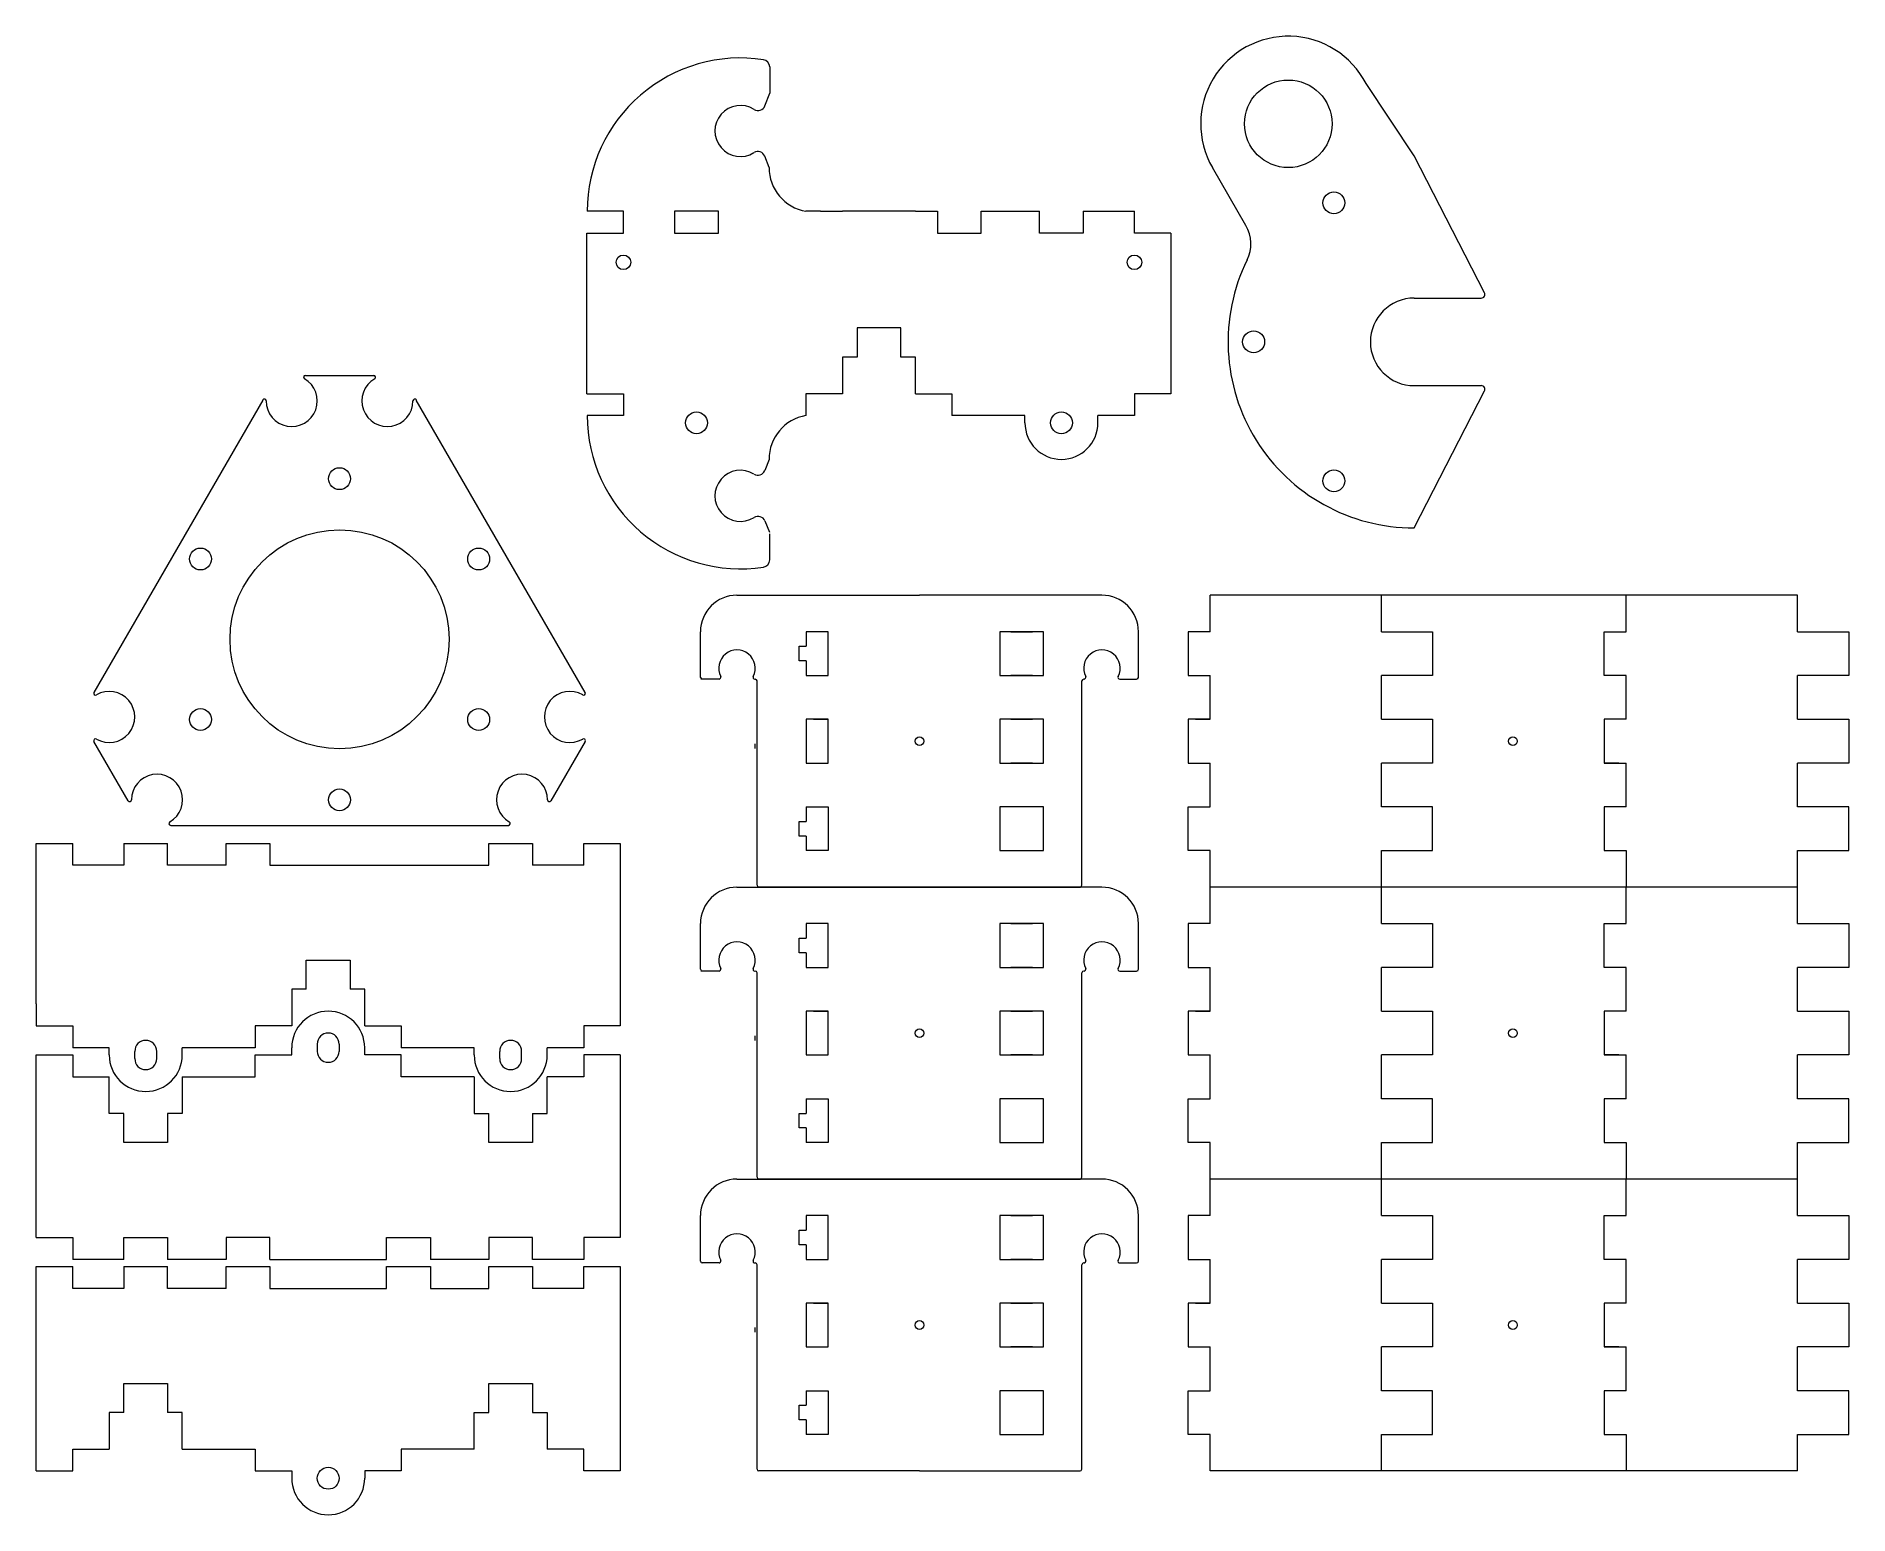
# Model space of a CAD drawing. Header units: millimetres. Extents: x 1 to 249, y 1 to 204.
import ezdxf

# ---------------------------------------------------------------- set-up
doc = ezdxf.new("R2010")
doc.units = ezdxf.units.MM
doc.layers.get('0').update_dxf_attribs({"linetype": 'CONTINUOUS', "lineweight": 0, "true_color": 0xffffff})

msp = doc.modelspace()

# ---------------------------------------------------------------- linework, layer by layer
for p, q in [((101.48, 199.39), (101.48, 195.81)), ((189.78, 187.22), (183.19, 197.11)), ((100.81, 194.04), (101.48, 195.81)), ((101.4, 185.62), (100.8, 187.16)), ((199.41, 168.45), (189.78, 187.22)), ((166.73, 177.65), (162.14, 185.6)), ((81.45, 179.62), (76.48, 179.62)), ((81.45, 176.62), (81.45, 179.62)), ((94.45, 179.62), (88.45, 179.62)), ((88.45, 179.62), (88.45, 176.62)), ((94.45, 176.62), (94.45, 179.62)), ((108.45, 179.62), (106.45, 179.62)), ((108.45, 179.62), (111.45, 179.62)), ((121.45, 179.62), (111.45, 179.62)), ((121.45, 179.62), (124.45, 179.62)), ((124.45, 179.62), (124.45, 176.62)), ((130.45, 176.62), (130.45, 179.62)), ((130.45, 179.62), (138.45, 179.62)), ((138.45, 176.62), (138.45, 179.62)), ((144.45, 179.62), (144.45, 176.62)), ((144.45, 179.62), (151.45, 179.62)), ((151.45, 176.62), (151.45, 179.62)), ((76.45, 154.62), (76.45, 176.62)), ((76.45, 176.62), (81.45, 176.62)), ((88.45, 176.62), (94.45, 176.62)), ((124.45, 176.62), (130.45, 176.62)), ((144.45, 176.62), (138.45, 176.62)), ((156.45, 176.62), (151.45, 176.62)), ((156.45, 176.62), (156.45, 154.62)), ((189.78, 167.72), (198.97, 167.72)), ((119.45, 163.62), (113.45, 163.62)), ((113.45, 163.62), (113.45, 159.62)), ((119.45, 159.62), (119.45, 163.62)), ((111.45, 159.62), (111.45, 154.62)), ((113.45, 159.62), (111.45, 159.62)), ((121.45, 159.62), (119.45, 159.62)), ((121.45, 154.62), (121.45, 159.62)), ((37.87, 157.12), (47.23, 157.12)), ((76.45, 154.62), (81.45, 154.62)), ((81.45, 154.62), (81.45, 151.62)), ((111.45, 154.62), (106.45, 154.62)), ((106.45, 154.62), (106.45, 151.62)), ((121.45, 154.62), (126.45, 154.62)), ((126.45, 154.62), (126.45, 151.62)), ((156.45, 154.62), (151.45, 154.62)), ((151.45, 154.62), (151.45, 151.62)), ((189.78, 155.72), (198.97, 155.72)), ((189.78, 136.22), (199.41, 154.99)), ((32.03, 153.75), (8.9, 113.69)), ((76.2, 113.69), (53.07, 153.75)), ((81.45, 151.62), (76.48, 151.62)), ((136.45, 151.62), (126.45, 151.62)), ((136.45, 150.62), (136.45, 151.62)), ((146.45, 150.62), (146.45, 151.62)), ((151.45, 151.62), (146.45, 151.62)), ((101.4, 145.62), (100.8, 144.07)), ((100.81, 137.19), (101.45, 135.62)), ((101.48, 131.84), (101.48, 135.42)), ((97, 127), (102, 127)), ((102, 127), (122, 127)), ((142, 127), (122, 127)), ((147, 127), (142, 127)), ((242.31, 127), (161.81, 127)), ((161.81, 122), (161.81, 127)), ((185.31, 122), (185.31, 127)), ((218.81, 122), (218.81, 127)), ((242.31, 122), (242.31, 127)), ((92, 115.75), (92, 122)), ((106.5, 122), (106.5, 120)), ((109.5, 122), (106.5, 122)), ((109.5, 116), (109.5, 122)), ((139, 122), (133, 122)), ((133, 122), (133, 116)), ((134.5, 122), (137.5, 122)), ((139, 116), (139, 122)), ((152, 115.75), (152, 122)), ((161.81, 122), (158.81, 122)), ((158.81, 122), (158.81, 116)), ((185.31, 122), (192.31, 122)), ((192.31, 122), (192.31, 116)), ((215.81, 122), (218.81, 122)), ((215.81, 116), (215.81, 122)), ((242.31, 122), (249.31, 122)), ((249.31, 122), (249.31, 116)), ((105.5, 120), (106.5, 120)), ((105.5, 118), (105.5, 120)), ((106.5, 118), (105.5, 118)), ((106.5, 118), (106.5, 116)), ((92, 115.5), (92, 115.5)), ((94.55, 115.5), (92.25, 115.5)), ((99.45, 115.5), (99.5, 115.5)), ((99.75, 87.25), (99.75, 115.25)), ((106.5, 116), (109.5, 116)), ((133, 116), (139, 116)), ((137.5, 116), (134.5, 116)), ((144.25, 87.25), (144.25, 115.25)), ((144.55, 115.5), (144.5, 115.5)), ((149.45, 115.5), (151.75, 115.5)), ((152, 115.5), (152, 115.5)), ((158.81, 116), (161.81, 116)), ((161.81, 110), (161.81, 116)), ((192.31, 116), (185.31, 116)), ((185.31, 110), (185.31, 116)), ((218.81, 116), (215.81, 116)), ((218.81, 110), (218.81, 116)), ((242.31, 110), (242.31, 116)), ((249.31, 116), (242.31, 116)), ((109.5, 110), (106.5, 110)), ((106.5, 110), (106.5, 104)), ((107.5, 110), (109.5, 110)), ((109.5, 104), (109.5, 110)), ((139, 110), (133, 110)), ((133, 110), (133, 104)), ((134.5, 110), (137.5, 110)), ((136.5, 110), (134.5, 110)), ((139, 104), (139, 110)), ((161.81, 110), (158.81, 110)), ((158.81, 110), (158.81, 104)), ((159.81, 110), (161.81, 110)), ((185.31, 110), (192.31, 110)), ((192.31, 110), (192.31, 104)), ((218.81, 110), (215.81, 110)), ((215.81, 110), (215.81, 104)), ((242.31, 110), (249.31, 110)), ((249.31, 110), (249.31, 104)), ((13.59, 98.84), (8.9, 106.95)), ((76.2, 106.95), (71.52, 98.84)), ((99.5, 106), (99.5, 106.64)), ((106.5, 104), (109.5, 104)), ((133, 104), (139, 104)), ((137.5, 104), (134.5, 104)), ((158.81, 104), (161.81, 104)), ((161.81, 98), (161.81, 104)), ((185.31, 98), (185.31, 104)), ((192.31, 104), (185.31, 104)), ((217.81, 104), (215.81, 104)), ((215.81, 104), (218.81, 104)), ((218.81, 98), (218.81, 104)), ((242.31, 98), (242.31, 104)), ((249.31, 104), (242.31, 104)), ((106.5, 98), (106.5, 96)), ((106.5, 98), (109.5, 98)), ((109.5, 98), (109.5, 92)), ((139, 98), (133, 98)), ((133, 98), (133, 92)), ((139, 92), (139, 98)), ((158.81, 92), (158.81, 98)), ((158.81, 98), (161.81, 98)), ((192.31, 98), (185.31, 98)), ((192.31, 92), (192.31, 98)), ((218.81, 98), (215.81, 98)), ((215.81, 98), (215.81, 92)), ((249.31, 98), (242.31, 98)), ((249.31, 92), (249.31, 98)), ((19.42, 95.47), (65.68, 95.47)), ((105.5, 94), (105.5, 96)), ((105.5, 96), (106.5, 96)), ((1, 71), (1, 93)), ((1, 93), (6, 93)), ((6, 90), (6, 93)), ((13, 93), (13, 90)), ((13, 93), (19, 93)), ((19, 90), (19, 93)), ((27, 90), (27, 93)), ((27, 93), (33, 93)), ((33, 93), (33, 90)), ((63, 90), (63, 93)), ((63, 93), (69, 93)), ((69, 93), (69, 90)), ((76, 90), (76, 93)), ((76, 93), (81, 93)), ((81, 93), (81, 71)), ((106.5, 94), (105.5, 94)), ((106.5, 94), (106.5, 92)), ((109.5, 92), (106.5, 92)), ((133, 92), (139, 92)), ((161.81, 92), (158.81, 92)), ((161.81, 87), (161.81, 92)), ((185.31, 92), (192.31, 92)), ((185.31, 87), (185.31, 92)), ((215.81, 92), (218.81, 92)), ((218.81, 92), (218.81, 87)), ((242.31, 92), (249.31, 92)), ((242.31, 87), (242.31, 92)), ((13, 90), (6, 90)), ((27, 90), (19, 90)), ((33, 90), (63, 90)), ((76, 90), (69, 90)), ((97, 87), (102, 87)), ((122, 87), (100, 87)), ((102, 87), (122, 87)), ((142, 87), (122, 87)), ((122, 87), (144, 87)), ((147, 87), (142, 87)), ((161.81, 82), (161.81, 87)), ((242.31, 87), (161.81, 87)), ((242.31, 87), (161.81, 87)), ((185.31, 82), (185.31, 87)), ((218.81, 82), (218.81, 87)), ((242.31, 82), (242.31, 87)), ((92, 75.75), (92, 82)), ((106.5, 82), (106.5, 80)), ((109.5, 82), (106.5, 82)), ((109.5, 76), (109.5, 82)), ((139, 82), (133, 82)), ((133, 82), (133, 76)), ((134.5, 82), (137.5, 82)), ((139, 76), (139, 82)), ((152, 75.75), (152, 82)), ((161.81, 82), (158.81, 82)), ((158.81, 82), (158.81, 76)), ((185.31, 82), (192.31, 82)), ((192.31, 82), (192.31, 76)), ((215.81, 82), (218.81, 82)), ((215.81, 76), (215.81, 82)), ((242.31, 82), (249.31, 82)), ((249.31, 82), (249.31, 76)), ((105.5, 80), (106.5, 80)), ((105.5, 78), (105.5, 80)), ((38, 73), (38, 77)), ((38, 77), (44, 77)), ((44, 77), (44, 73)), ((81, 78), (81, 75)), ((106.5, 78), (105.5, 78)), ((106.5, 78), (106.5, 76)), ((92, 75.5), (92, 75.5)), ((94.55, 75.5), (92.25, 75.5)), ((99.45, 75.5), (99.5, 75.5)), ((99.75, 47.25), (99.75, 75.25)), ((106.5, 76), (109.5, 76)), ((133, 76), (139, 76)), ((137.5, 76), (134.5, 76)), ((144.25, 47.25), (144.25, 75.25)), ((144.55, 75.5), (144.5, 75.5)), ((149.45, 75.5), (151.75, 75.5)), ((152, 75.5), (152, 75.5)), ((158.81, 76), (161.81, 76)), ((161.81, 70), (161.81, 76)), ((185.31, 70), (185.31, 76)), ((192.31, 76), (185.31, 76)), ((218.81, 76), (215.81, 76)), ((218.81, 70), (218.81, 76)), ((242.31, 70), (242.31, 76)), ((249.31, 76), (242.31, 76)), ((38, 73), (36, 73)), ((36, 73), (36, 68)), ((46, 73), (44, 73)), ((46, 68), (46, 73)), ((1, 71), (1, 68)), ((81, 71), (81, 68)), ((109.5, 70), (106.5, 70)), ((106.5, 70), (106.5, 64)), ((107.5, 70), (109.5, 70)), ((109.5, 64), (109.5, 70)), ((139, 70), (133, 70)), ((133, 70), (133, 64)), ((134.5, 70), (137.5, 70)), ((136.5, 70), (134.5, 70)), ((139, 64), (139, 70)), ((161.81, 70), (158.81, 70)), ((158.81, 70), (158.81, 64)), ((159.81, 70), (161.81, 70)), ((185.31, 70), (192.31, 70)), ((192.31, 70), (192.31, 64)), ((218.81, 70), (215.81, 70)), ((215.81, 70), (215.81, 64)), ((242.31, 70), (249.31, 70)), ((249.31, 70), (249.31, 64)), ((1, 68), (6, 68)), ((6, 68), (6, 65)), ((36, 68), (31, 68)), ((31, 68), (31, 65)), ((46, 68), (51, 68)), ((51, 68), (51, 65)), ((81, 68), (76, 68)), ((76, 68), (76, 65)), ((11, 65), (6, 65)), ((11, 64), (11, 65)), ((21, 64), (21, 65)), ((31, 65), (21, 65)), ((36, 64), (36, 65)), ((39.5, 65.5), (39.5, 64.5)), ((42.5, 65.5), (42.5, 64.5)), ((46, 64), (46, 65)), ((61, 65), (51, 65)), ((61, 64), (61, 65)), ((76, 65), (71, 65)), ((71, 64), (71, 65)), ((99.5, 66), (99.5, 66.64)), ((1, 39), (1, 64)), ((1, 64), (6, 64)), ((6, 64), (6, 61)), ((14.5, 63.5), (14.5, 64.5)), ((17.5, 63.5), (17.5, 64.5)), ((31, 61), (31, 64)), ((31, 64), (36, 64)), ((51, 64), (46, 64)), ((51, 61), (51, 64)), ((51, 64), (51, 64)), ((64.5, 63.5), (64.5, 64.5)), ((67.5, 63.5), (67.5, 64.5)), ((81, 64), (76, 64)), ((76, 64), (76, 61)), ((81, 64), (81, 39)), ((106.5, 64), (109.5, 64)), ((133, 64), (139, 64)), ((137.5, 64), (134.5, 64)), ((158.81, 64), (161.81, 64)), ((161.81, 58), (161.81, 64)), ((185.31, 58), (185.31, 64)), ((192.31, 64), (185.31, 64)), ((217.81, 64), (215.81, 64)), ((215.81, 64), (218.81, 64)), ((218.81, 58), (218.81, 64)), ((242.31, 58), (242.31, 64)), ((249.31, 64), (242.31, 64)), ((6, 61), (11, 61)), ((11, 56), (11, 61)), ((21, 61), (21, 56)), ((21, 61), (31, 61)), ((61, 61), (51, 61)), ((61, 61), (61, 56)), ((71, 56), (71, 61)), ((76, 61), (71, 61)), ((106.5, 58), (106.5, 56)), ((106.5, 58), (109.5, 58)), ((109.5, 58), (109.5, 52)), ((139, 58), (133, 58)), ((133, 58), (133, 52)), ((139, 52), (139, 58)), ((158.81, 52), (158.81, 58)), ((158.81, 58), (161.81, 58)), ((192.31, 58), (185.31, 58)), ((192.31, 52), (192.31, 58)), ((218.81, 58), (215.81, 58)), ((215.81, 58), (215.81, 52)), ((249.31, 58), (242.31, 58)), ((249.31, 52), (249.31, 58)), ((13, 56), (11, 56)), ((13, 52), (13, 56)), ((19, 56), (19, 52)), ((21, 56), (19, 56)), ((61, 56), (63, 56)), ((63, 52), (63, 56)), ((69, 56), (69, 52)), ((69, 56), (71, 56)), ((105.5, 54), (105.5, 56)), ((105.5, 56), (106.5, 56)), ((106.5, 54), (105.5, 54)), ((106.5, 54), (106.5, 52)), ((19, 52), (13, 52)), ((69, 52), (63, 52)), ((109.5, 52), (106.5, 52)), ((133, 52), (139, 52)), ((161.81, 52), (158.81, 52)), ((161.81, 47), (161.81, 52)), ((185.31, 47), (185.31, 52)), ((185.31, 52), (192.31, 52)), ((215.81, 52), (218.81, 52)), ((218.81, 52), (218.81, 47)), ((242.31, 47), (242.31, 52)), ((242.31, 52), (249.31, 52)), ((97, 47), (102, 47)), ((122, 47), (100, 47)), ((102, 47), (122, 47)), ((142, 47), (122, 47)), ((122, 47), (144, 47)), ((147, 47), (142, 47)), ((161.81, 42), (161.81, 47)), ((242.31, 47), (161.81, 47)), ((242.31, 47), (161.81, 47)), ((185.31, 42), (185.31, 47)), ((218.81, 42), (218.81, 47)), ((242.31, 42), (242.31, 47)), ((92, 35.75), (92, 42)), ((105.5, 40), (106.5, 40)), ((105.5, 38), (105.5, 40)), ((106.5, 42), (106.5, 40)), ((109.5, 42), (106.5, 42)), ((109.5, 36), (109.5, 42)), ((139, 42), (133, 42)), ((133, 42), (133, 36)), ((134.5, 42), (137.5, 42)), ((139, 36), (139, 42)), ((152, 35.75), (152, 42)), ((161.81, 42), (158.81, 42)), ((158.81, 42), (158.81, 36)), ((185.31, 42), (192.31, 42)), ((192.31, 42), (192.31, 36)), ((215.81, 42), (218.81, 42)), ((215.81, 36), (215.81, 42)), ((242.31, 42), (249.31, 42)), ((249.31, 42), (249.31, 36)), ((1, 39), (6, 39)), ((6, 39), (6, 36)), ((13, 36), (13, 39)), ((13, 39), (19, 39)), ((19, 39), (19, 36)), ((33, 39), (27, 39)), ((27, 39), (27, 36)), ((33, 36), (33, 39)), ((49, 39), (55, 39)), ((49, 36), (49, 39)), ((55, 39), (55, 36)), ((69, 39), (63, 39)), ((63, 39), (63, 36)), ((69, 36), (69, 39)), ((81, 39), (76, 39)), ((76, 39), (76, 36)), ((106.5, 38), (105.5, 38)), ((106.5, 38), (106.5, 36)), ((1, 7), (1, 35)), ((1, 35), (6, 35)), ((13, 36), (6, 36)), ((6, 32), (6, 35)), ((13, 35), (13, 32)), ((13, 35), (19, 35)), ((27, 36), (19, 36)), ((19, 32), (19, 35)), ((27, 32), (27, 35)), ((27, 35), (33, 35)), ((33, 36), (49, 36)), ((33, 35), (33, 32)), ((49, 32), (49, 35)), ((49, 35), (55, 35)), ((63, 36), (55, 36)), ((55, 35), (55, 32)), ((63, 32), (63, 35)), ((63, 35), (69, 35)), ((76, 36), (69, 36)), ((69, 35), (69, 32)), ((76, 32), (76, 35)), ((76, 35), (81, 35)), ((81, 35), (81, 32)), ((92, 35.5), (92, 35.5)), ((94.55, 35.5), (92.25, 35.5)), ((99.45, 35.5), (99.5, 35.5)), ((99.75, 7.25), (99.75, 35.25)), ((106.5, 36), (109.5, 36)), ((133, 36), (139, 36)), ((137.5, 36), (134.5, 36)), ((144.25, 7.25), (144.25, 35.25)), ((144.55, 35.5), (144.5, 35.5)), ((149.45, 35.5), (151.75, 35.5)), ((152, 35.5), (152, 35.5)), ((158.81, 36), (161.81, 36)), ((161.81, 30), (161.81, 36)), ((185.31, 30), (185.31, 36)), ((192.31, 36), (185.31, 36)), ((218.81, 36), (215.81, 36)), ((218.81, 30), (218.81, 36)), ((242.31, 30), (242.31, 36)), ((249.31, 36), (242.31, 36)), ((13, 32), (6, 32)), ((27, 32), (19, 32)), ((33, 32), (49, 32)), ((55, 32), (63, 32)), ((76, 32), (69, 32)), ((81, 32), (81, 10)), ((109.5, 30), (106.5, 30)), ((106.5, 30), (106.5, 24)), ((107.5, 30), (109.5, 30)), ((109.5, 24), (109.5, 30)), ((139, 30), (133, 30)), ((133, 30), (133, 24)), ((134.5, 30), (137.5, 30)), ((136.5, 30), (134.5, 30)), ((139, 24), (139, 30)), ((161.81, 30), (158.81, 30)), ((158.81, 30), (158.81, 24)), ((159.81, 30), (161.81, 30)), ((185.31, 30), (192.31, 30)), ((192.31, 30), (192.31, 24)), ((218.81, 30), (215.81, 30)), ((215.81, 30), (215.81, 24)), ((242.31, 30), (249.31, 30)), ((249.31, 30), (249.31, 24)), ((99.5, 26), (99.5, 26.64)), ((106.5, 24), (109.5, 24)), ((133, 24), (139, 24)), ((137.5, 24), (134.5, 24)), ((158.81, 24), (161.81, 24)), ((161.81, 18), (161.81, 24)), ((185.31, 18), (185.31, 24)), ((192.31, 24), (185.31, 24)), ((217.81, 24), (215.81, 24)), ((215.81, 24), (218.81, 24)), ((218.81, 18), (218.81, 24)), ((242.31, 18), (242.31, 24)), ((249.31, 24), (242.31, 24)), ((13, 15), (13, 19)), ((13, 19), (19, 19)), ((19, 19), (19, 15)), ((63, 15), (63, 19)), ((63, 19), (69, 19)), ((69, 19), (69, 15)), ((106.5, 18), (106.5, 16)), ((106.5, 18), (109.5, 18)), ((109.5, 18), (109.5, 12)), ((139, 18), (133, 18)), ((133, 18), (133, 12)), ((139, 12), (139, 18)), ((158.81, 12), (158.81, 18)), ((158.81, 18), (161.81, 18)), ((192.31, 18), (185.31, 18)), ((192.31, 12), (192.31, 18)), ((218.81, 18), (215.81, 18)), ((215.81, 18), (215.81, 12)), ((249.31, 18), (242.31, 18)), ((249.31, 12), (249.31, 18)), ((11, 15), (11, 10)), ((13, 15), (11, 15)), ((21, 15), (19, 15)), ((21, 10), (21, 15)), ((61, 10), (61, 15)), ((61, 15), (63, 15)), ((69, 15), (71, 15)), ((71, 15), (71, 10)), ((105.5, 14), (105.5, 16)), ((105.5, 16), (106.5, 16)), ((106.5, 14), (105.5, 14)), ((106.5, 14), (106.5, 12)), ((6, 7), (6, 10)), ((6, 10), (11, 10)), ((21, 10), (31, 10)), ((31, 10), (31, 7)), ((51, 10), (51, 7)), ((61, 10), (51, 10)), ((76, 10), (71, 10)), ((76, 7), (76, 10)), ((81, 10), (81, 7)), ((109.5, 12), (106.5, 12)), ((133, 12), (139, 12)), ((161.81, 12), (158.81, 12)), ((161.81, 7), (161.81, 12)), ((185.31, 7), (185.31, 12)), ((185.31, 12), (192.31, 12)), ((215.81, 12), (218.81, 12)), ((218.81, 12), (218.81, 7)), ((242.31, 7), (242.31, 12)), ((242.31, 12), (249.31, 12)), ((1, 7), (6, 7)), ((31, 7), (31, 7)), ((31, 7), (36, 7)), ((36, 7), (36, 6)), ((51, 7), (46, 7)), ((46, 7), (46, 6)), ((81, 7), (76, 7)), ((122, 7), (100, 7)), ((122, 7), (144, 7)), ((242.31, 7), (161.81, 7))]:
    msp.add_line(p, q)
for centre, radius in [((172.53, 191.6), 6), ((178.78, 180.77), 1.5), ((81.45, 172.62), 1), ((151.45, 172.62), 1), ((167.78, 161.72), 1.5), ((91.45, 150.62), 1.5), ((141.45, 150.62), 1.5), ((42.55, 142.97), 1.5), ((178.78, 142.67), 1.5), ((42.55, 120.97), 15), ((23.5, 131.97), 1.5), ((61.61, 131.97), 1.5), ((23.5, 109.97), 1.5), ((61.61, 109.97), 1.5), ((122, 107), 0.6), ((122, 107), 0.6), ((203.31, 107), 0.6), ((203.31, 107), 0.6), ((42.55, 98.97), 1.5), ((122, 67), 0.6), ((122, 67), 0.6), ((203.31, 67), 0.6), ((203.31, 67), 0.6), ((122, 27), 0.6), ((122, 27), 0.6), ((203.31, 27), 0.6), ((203.31, 27), 0.6), ((41, 6), 1.5)]:
    msp.add_circle(centre, radius)
for centre, radius, start, end in [((172.53, 191.6), 12, 27.3535, 210), ((97.48, 179.62), 21, 81.3731, 180), ((100.48, 199.39), 1, 0, 81.3731), ((97.48, 190.62), 3.5, 57.7187, 301.9586), ((99.89, 194.42), 1, 237.7187, 337.8237), ((99.87, 186.8), 1, 21.1796, 121.9586), ((107.48, 185.62), 6.09, 180, 260.2642), ((162.4, 175.15), 5, 333.8746, 30), ((189.78, 161.72), 25.5, 153.8746, 270), ((189.78, 161.72), 6, 90, 270), ((198.97, 168.22), 0.5, 270, 27.1497), ((36, 153.62), 3.5, 179.9264, 60.0736), ((37.87, 156.87), 0.25, 90, 240.0736), ((49.11, 153.62), 3.5, 119.9264, 0.0736), ((47.23, 156.87), 0.25, 299.9264, 90), ((198.97, 155.22), 0.5, 332.8503, 90), ((32.25, 153.63), 0.25, 359.9264, 150), ((52.86, 153.63), 0.25, 30, 180.0736), ((97.48, 151.62), 21, 180, 278.6269), ((107.48, 145.62), 6.09, 99.7358, 180), ((141.45, 150.62), 5, 180, 0), ((97.48, 140.62), 3.5, 58.0414, 302.2813), ((99.87, 144.44), 1, 238.0414, 338.8204), ((99.89, 136.81), 1, 22.1763, 122.2813), ((100.48, 131.84), 1, 278.6269, 0), ((97, 122), 5, 90, 180), ((147, 122), 5, 0, 90), ((97, 117), 2.5, 332.9643, 207.0357), ((147, 117), 2.5, 332.9643, 207.0357), ((92.25, 115.75), 0.25, 180, 270), ((94.55, 115.75), 0.25, 270, 27.0357), ((99.45, 115.75), 0.25, 152.9643, 270), ((99.5, 115.25), 0.25, 0, 90), ((144.5, 115.25), 0.25, 90, 180), ((144.55, 115.75), 0.25, 270, 27.0357), ((149.45, 115.75), 0.25, 152.9643, 270), ((151.75, 115.75), 0.25, 270, 0), ((9.12, 113.57), 0.25, 150, 300.0736), ((11, 110.32), 3.5, 239.9264, 120.0736), ((74.11, 110.32), 3.5, 59.9264, 300.0736), ((75.98, 113.57), 0.25, 239.9264, 30), ((9.12, 107.08), 0.25, 59.9264, 210), ((75.98, 107.08), 0.25, 330, 120.0736), ((17.55, 98.97), 3.5, 299.9264, 180.0736), ((67.55, 98.97), 3.5, 359.9264, 240.0736), ((13.8, 98.97), 0.25, 210, 0.0736), ((71.3, 98.97), 0.25, 179.9264, 330), ((19.42, 95.72), 0.25, 119.9264, 270), ((65.68, 95.72), 0.25, 270, 60.0736), ((97, 82), 5, 90, 180), ((100, 87.25), 0.25, 180, 270), ((144, 87.25), 0.25, 270, 0), ((147, 82), 5, 0, 90), ((97, 77), 2.5, 332.9643, 207.0357), ((147, 77), 2.5, 332.9643, 207.0357), ((92.25, 75.75), 0.25, 180, 270), ((94.55, 75.75), 0.25, 270, 27.0357), ((99.45, 75.75), 0.25, 152.9643, 270), ((99.5, 75.25), 0.25, 0, 90), ((144.5, 75.25), 0.25, 90, 180), ((144.55, 75.75), 0.25, 270, 27.0357), ((149.45, 75.75), 0.25, 152.9643, 270), ((151.75, 75.75), 0.25, 270, 0), ((41, 65), 5, 0, 180), ((16, 64.5), 1.5, 0, 180), ((41, 65.5), 1.5, 0, 180), ((66, 64.5), 1.5, 0, 180), ((16, 64), 5, 180, 0), ((16, 63.5), 1.5, 180, 0), ((41, 64.5), 1.5, 180, 0), ((66, 64), 5, 180, 0), ((66, 63.5), 1.5, 180, 0), ((100, 47.25), 0.25, 180, 270), ((144, 47.25), 0.25, 270, 0), ((97, 42), 5, 90, 180), ((147, 42), 5, 0, 90), ((97, 37), 2.5, 332.9643, 207.0357), ((147, 37), 2.5, 332.9643, 207.0357), ((92.25, 35.75), 0.25, 180, 270), ((94.55, 35.75), 0.25, 270, 27.0357), ((99.45, 35.75), 0.25, 152.9643, 270), ((99.5, 35.25), 0.25, 0, 90), ((144.5, 35.25), 0.25, 90, 180), ((144.55, 35.75), 0.25, 270, 27.0357), ((149.45, 35.75), 0.25, 152.9643, 270), ((151.75, 35.75), 0.25, 270, 0), ((41, 6), 5, 180, 0), ((100, 7.25), 0.25, 180, 270), ((144, 7.25), 0.25, 270, 0)]:
    msp.add_arc(centre, radius, start, end)

doc.saveas('drawing.dxf')
